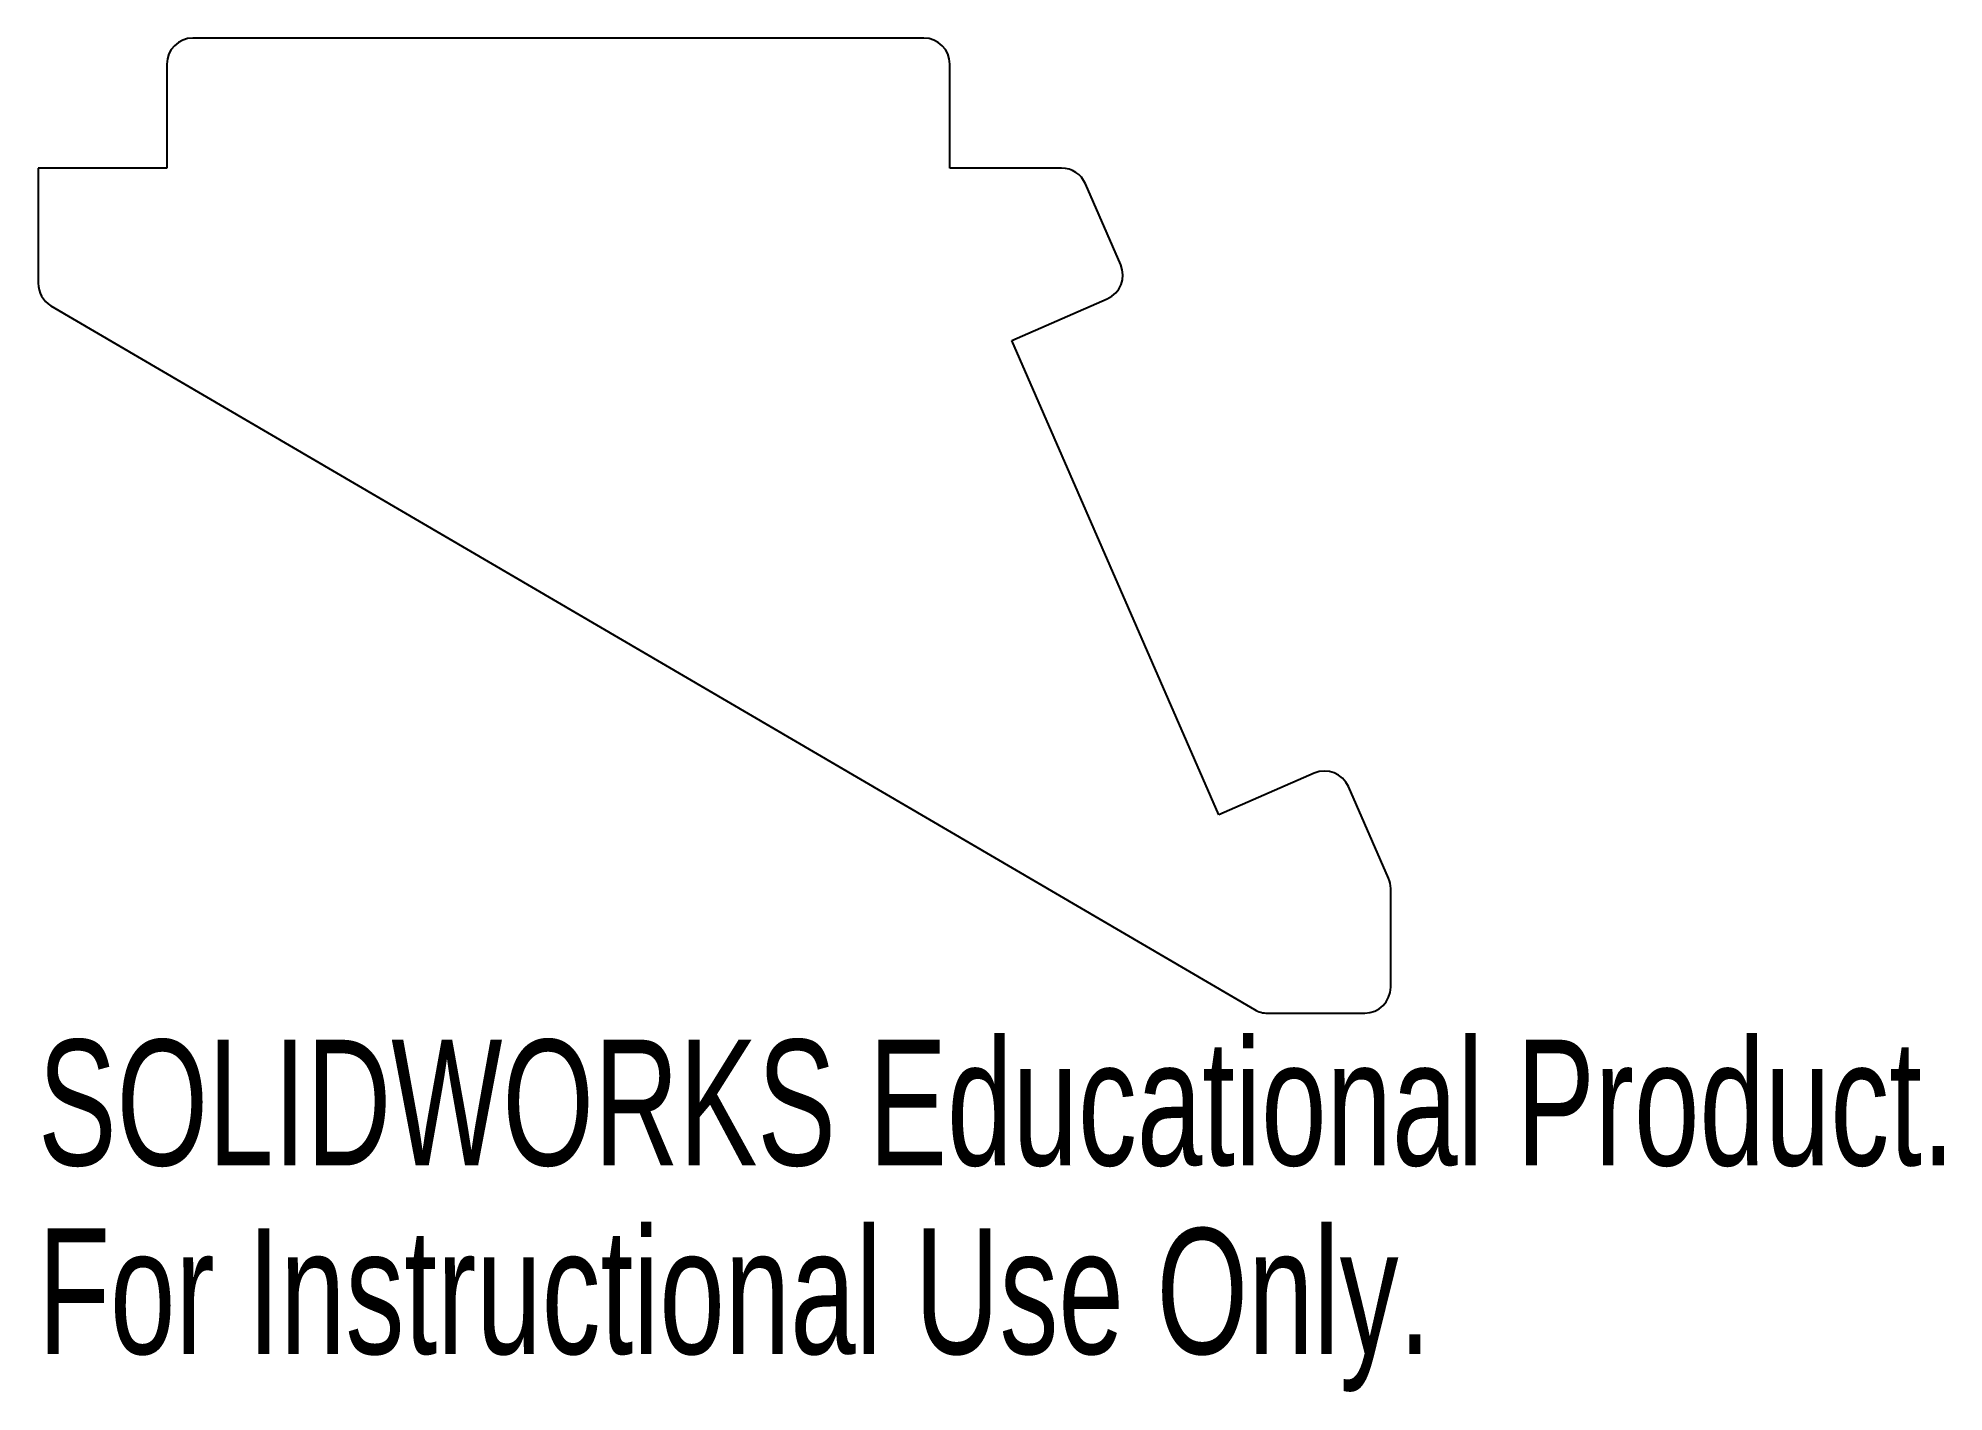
# Model space of a CAD drawing. Header units: millimetres. Extents: x 0 to 73.3, y -47.1 to 5.
import ezdxf

# ---------------------------------------------------------------- set-up
doc = ezdxf.new("R2010")
doc.units = ezdxf.units.MM
doc.styles.add('SLDTEXTSTYLE0', font='TXT', dxfattribs={"width": 0.7})

msp = doc.modelspace()

# ---------------------------------------------------------------- linework, layer by layer
at = {"color": 7, "linetype": 'Continuous', "lineweight": 25}
for p, q in [((34.05, 5), (5.95, 5)), ((4.95, 4), (4.95, 0)), ((35.05, 0), (35.05, 4)), ((0, 0), (0, -4.426)), ((4.95, 0), (0, 0)), ((39.345, 0), (35.05, 0)), ((41.62, -3.712), (40.262, -0.6)), ((37.437, -6.628), (41.103, -5.028)), ((0.495, -5.29), (46.766, -32.359)), ((45.397, -24.867), (37.437, -6.628)), ((49.063, -23.267), (45.397, -24.867)), ((51.917, -27.304), (50.38, -23.784)), ((52, -31.495), (52, -27.704)), ((47.271, -32.495), (51, -32.495))]:
    msp.add_line(p, q, dxfattribs=at)
for centre, start, end in [((5.95, 4), 90, 180), ((34.05, 4), 0, 90), ((39.345, -1), 23.57818, 90), ((40.703, -4.112), 293.57818, 23.57818), ((1, -4.426), 180, 239.67195), ((49.463, -24.184), 23.57818, 113.57818), ((51, -27.704), 0, 23.57818), ((51, -31.495), 270, 0), ((47.271, -31.495), 239.67195, 270)]:
    msp.add_arc(centre, 1, start, end, dxfattribs=at)

# ---------------------------------------------------------------- texts
at = {"color": 7, "linetype": 'Continuous', "char_height": 4.83362, "attachment_point": 1, "style": 'SLDTEXTSTYLE0'}
for s, insert in [('SOLIDWORKS Educational Product.', (0, -33.515)), ('For Instructional Use Only.', (0, -40.765))]:
    msp.add_mtext(s, dxfattribs=dict(at, insert=insert))

doc.saveas('drawing.dxf')
